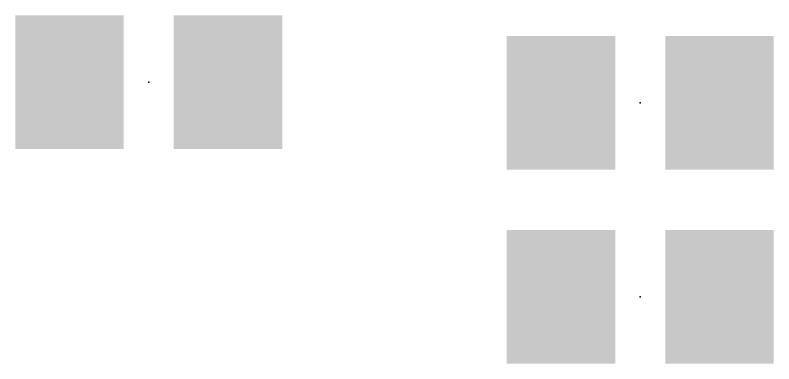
# Model space of a CAD drawing. Extents: x -6.7 to 35, y -0.6 to 30.6.
# Drawn here: x 15.629 to 20.246, y 6.489 to 8.608 of the extents above; entities that cross this region are included whole.
import ezdxf

# ---------------------------------------------------------------- set-up
doc = ezdxf.new("R2010")
doc.units = 0
for name, color, linetype in [('1', 12, 'CONTINUOUS'), ('23', 53, 'CONTINUOUS'), ('29', 253, 'CONTINUOUS')]:
    doc.layers.add(name, color=color, linetype=linetype)

# ---------------------------------------------------------------- blocks, each defined once
blk = doc.blocks.new('RECT')
blk.add_solid([(-0.5, -0.5), (0.5, -0.5), (-0.5, 0.5), (0.5, 0.5)])

msp = doc.modelspace()

# ---------------------------------------------------------------- linework, layer by layer
at = {"layer": '23'}
for p in [(16.4413, 8.2014), (19.4331, 8.0744), (19.4331, 6.895)]:
    msp.add_point(p, dxfattribs=at)

# ---------------------------------------------------------------- block references
at = {"layer": '1', "xscale": 0.4572, "yscale": 0.6096}
for p in [(15.9588, 8.2014), (16.924, 8.2014)]:
    msp.add_blockref('RECT', p, dxfattribs=at)
at = {"layer": '1', "xscale": 0.4572, "yscale": 0.6096, "rotation": 180}
for p in [(18.9505, 8.0744), (19.9156, 8.0744), (18.9505, 6.895), (19.9156, 6.895)]:
    msp.add_blockref('RECT', p, dxfattribs=at)
at = {"layer": '29', "xscale": 0.6604, "yscale": 0.8128}
for p in [(15.9588, 8.2014), (16.924, 8.2014)]:
    msp.add_blockref('RECT', p, dxfattribs=at)
at = {"layer": '29', "xscale": 0.6604, "yscale": 0.8128, "rotation": 180}
for p in [(18.9505, 8.0744), (19.9156, 8.0744), (18.9505, 6.895), (19.9156, 6.895)]:
    msp.add_blockref('RECT', p, dxfattribs=at)

doc.saveas('drawing.dxf')
